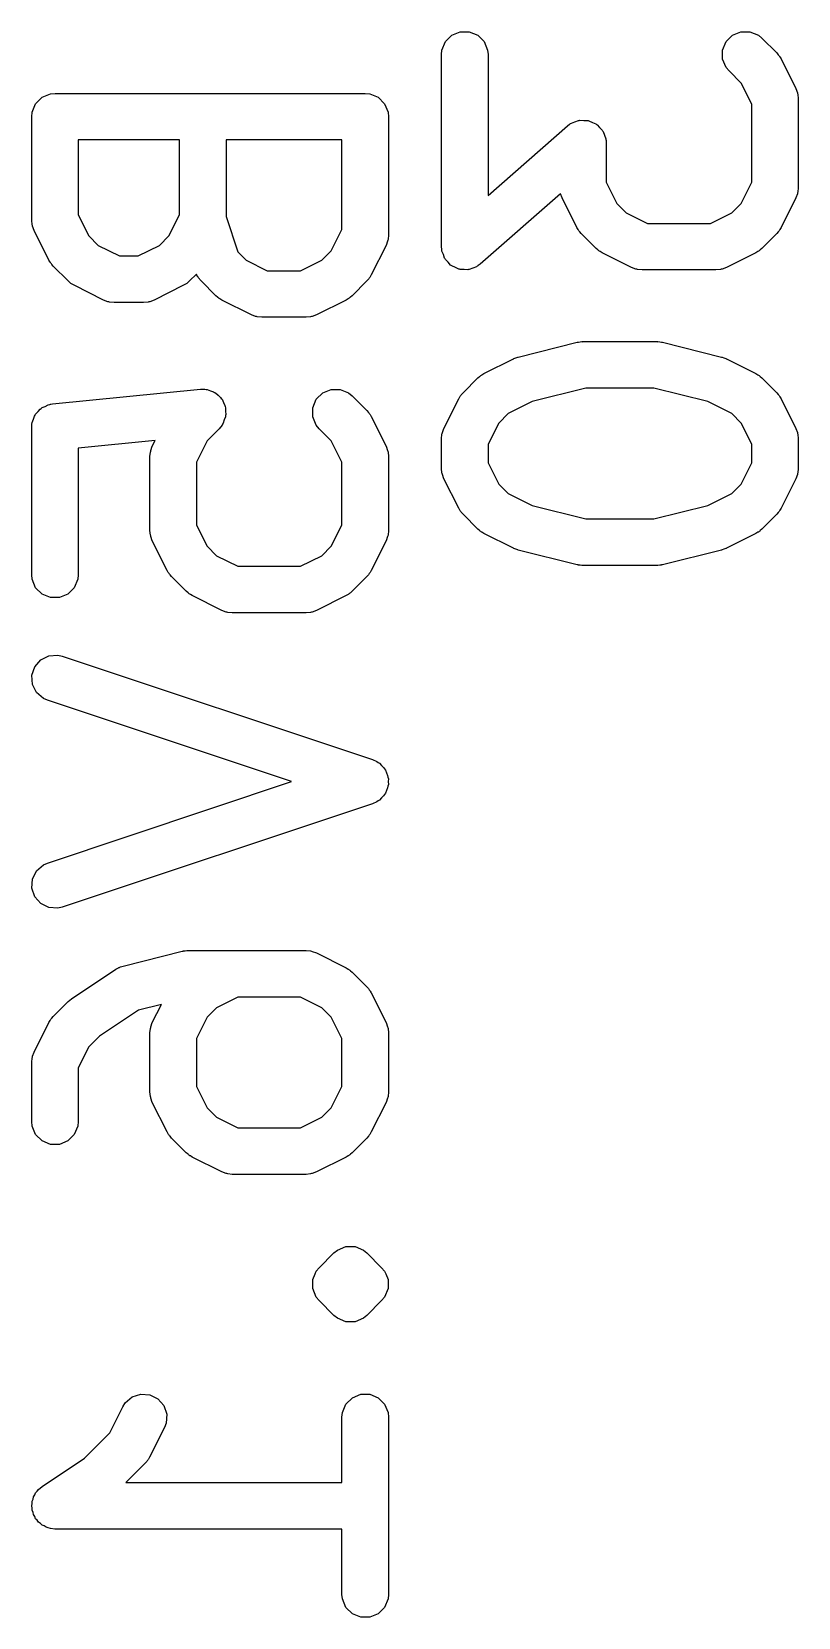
# Model space of a CAD drawing. Extents: x -0.05 to 2.94, y -0.16 to 2.16.
# Drawn here: x 1.9956 to 2.0929, y 0.0261 to 0.2273 of the extents above; entities that cross this region are included whole.
import ezdxf

# ---------------------------------------------------------------- set-up
doc = ezdxf.new("R2010")
doc.units = 0
doc.header["$MEASUREMENT"] = 0
doc.layers.add('BLACK', color=7, linetype='CONTINUOUS')

msp = doc.modelspace()

# ---------------------------------------------------------------- linework, layer by layer
at = {"layer": 'BLACK', "linetype": 'CONTINUOUS'}
for p, q in [((2.04764, 0.22496), (2.04808, 0.22603)), ((2.04808, 0.22603), (2.0489, 0.22684)), ((2.0489, 0.22684), (2.04996, 0.22728)), ((2.04996, 0.22728), (2.05111, 0.22728)), ((2.05111, 0.22728), (2.05218, 0.22684)), ((2.05218, 0.22684), (2.05299, 0.22603)), ((2.05299, 0.22603), (2.05343, 0.22496)), ((2.08326, 0.22496), (2.0837, 0.22603)), ((2.0837, 0.22603), (2.08452, 0.22684)), ((2.08452, 0.22684), (2.08558, 0.22728)), ((2.08558, 0.22728), (2.08673, 0.22728)), ((2.08673, 0.22728), (2.0878, 0.22684)), ((2.0878, 0.22684), (2.08824, 0.22647)), ((2.08824, 0.22647), (2.09012, 0.2246)), ((2.04758, 0.22439), (2.04764, 0.22496)), ((2.04758, 0.20001), (2.04758, 0.22439)), ((2.05343, 0.22496), (2.05349, 0.22439)), ((2.05349, 0.22439), (2.05349, 0.20652)), ((2.08326, 0.22381), (2.08326, 0.22496)), ((2.0837, 0.22275), (2.08326, 0.22381)), ((2.09012, 0.2246), (2.09031, 0.22437)), ((2.09031, 0.22437), (2.09036, 0.22432)), ((2.09036, 0.22432), (2.09042, 0.22423)), ((2.09042, 0.22423), (2.09049, 0.22415)), ((2.09049, 0.22415), (2.09052, 0.22408)), ((2.09052, 0.22408), (2.09067, 0.22383)), ((2.09067, 0.22383), (2.09255, 0.22008)), ((2.08407, 0.2223), (2.0837, 0.22275)), ((2.0856, 0.22076), (2.08407, 0.2223)), ((1.9969, 0.21896), (1.99796, 0.2194)), ((1.99796, 0.2194), (1.99854, 0.21945)), ((1.99854, 0.21945), (2.03791, 0.21945)), ((2.03791, 0.21945), (2.03848, 0.2194)), ((2.03848, 0.2194), (2.03955, 0.21896)), ((2.08695, 0.21807), (2.0856, 0.22076)), ((2.09255, 0.22008), (2.09275, 0.21954)), ((2.09275, 0.21954), (2.09276, 0.21944)), ((2.09276, 0.21944), (2.0928, 0.21934)), ((2.0928, 0.21934), (2.09286, 0.21876)), ((1.99564, 0.21708), (1.99608, 0.21814)), ((1.99608, 0.21814), (1.9969, 0.21896)), ((2.03955, 0.21896), (2.04036, 0.21814)), ((2.04036, 0.21814), (2.0408, 0.21708)), ((2.08695, 0.20821), (2.08695, 0.21807)), ((2.09286, 0.21876), (2.09286, 0.20751)), ((1.99558, 0.2165), (1.99564, 0.21708)), ((1.99558, 0.20338), (1.99558, 0.2165)), ((2.0408, 0.21708), (2.04086, 0.2165)), ((2.04086, 0.2165), (2.04086, 0.2015)), ((2.05349, 0.20652), (2.06359, 0.21536)), ((2.06359, 0.21536), (2.06384, 0.21554)), ((2.06384, 0.21554), (2.06389, 0.21559)), ((2.06389, 0.21559), (2.06395, 0.21562)), ((2.06395, 0.21562), (2.06406, 0.2157)), ((2.06406, 0.2157), (2.06452, 0.21585)), ((2.06452, 0.21585), (2.06496, 0.21603)), ((2.06496, 0.21603), (2.06506, 0.21603)), ((2.06506, 0.21603), (2.06515, 0.21607)), ((2.06515, 0.21607), (2.06563, 0.21603)), ((2.06563, 0.21603), (2.06611, 0.21603)), ((2.06611, 0.21603), (2.0662, 0.216)), ((2.0662, 0.216), (2.0663, 0.21599)), ((2.0663, 0.21599), (2.06673, 0.21578)), ((2.06673, 0.21578), (2.06717, 0.21559)), ((2.06717, 0.21559), (2.06725, 0.21552)), ((2.06725, 0.21552), (2.06733, 0.21548)), ((2.06733, 0.21548), (2.06765, 0.21512)), ((2.01433, 0.21355), (2.00149, 0.21355)), ((2.00149, 0.21355), (2.00149, 0.20407)), ((2.01433, 0.20407), (2.01433, 0.21355)), ((2.03495, 0.21355), (2.02024, 0.21355)), ((2.02024, 0.21355), (2.02024, 0.20386)), ((2.03495, 0.2022), (2.03495, 0.21355)), ((2.06765, 0.21512), (2.06799, 0.21478)), ((2.06799, 0.21478), (2.06803, 0.21469)), ((2.06803, 0.21469), (2.06809, 0.21461)), ((2.06809, 0.21461), (2.06825, 0.21416)), ((2.06825, 0.21416), (2.06843, 0.21371)), ((2.06843, 0.21371), (2.06844, 0.21357)), ((2.06844, 0.21357), (2.06846, 0.21352)), ((2.06846, 0.21352), (2.06846, 0.21344)), ((2.06846, 0.21344), (2.06849, 0.21314)), ((2.06849, 0.21314), (2.06849, 0.20821)), ((2.06849, 0.20821), (2.06984, 0.20551)), ((2.0856, 0.20551), (2.08695, 0.20821)), ((2.09286, 0.20751), (2.0928, 0.20694)), ((2.06269, 0.20673), (2.05248, 0.19779)), ((2.06289, 0.20619), (2.06269, 0.20673)), ((2.06477, 0.20244), (2.06289, 0.20619)), ((2.06984, 0.20551), (2.07103, 0.20432)), ((2.08441, 0.20432), (2.0856, 0.20551)), ((2.09255, 0.20619), (2.09067, 0.20244)), ((2.09275, 0.20673), (2.09255, 0.20619)), ((2.09276, 0.20684), (2.09275, 0.20673)), ((2.0928, 0.20694), (2.09276, 0.20684)), ((1.99564, 0.2028), (1.99558, 0.20338)), ((2.00149, 0.20407), (2.00284, 0.20138)), ((2.01298, 0.20138), (2.01433, 0.20407)), ((2.02024, 0.20386), (2.02174, 0.19935)), ((2.07103, 0.20432), (2.07373, 0.20297)), ((2.08171, 0.20297), (2.08441, 0.20432)), ((1.99568, 0.2027), (1.99564, 0.2028)), ((1.99569, 0.2026), (1.99568, 0.2027)), ((1.9959, 0.20206), (1.99569, 0.2026)), ((1.99777, 0.19831), (1.9959, 0.20206)), ((2.00284, 0.20138), (2.00403, 0.20018)), ((2.01179, 0.20018), (2.01298, 0.20138)), ((2.0336, 0.1995), (2.03495, 0.2022)), ((2.04086, 0.2015), (2.0408, 0.20093)), ((2.06492, 0.2022), (2.06477, 0.20244)), ((2.06495, 0.20212), (2.06492, 0.2022)), ((2.06502, 0.20204), (2.06495, 0.20212)), ((2.06508, 0.20195), (2.06502, 0.20204)), ((2.06514, 0.2019), (2.06508, 0.20195)), ((2.06532, 0.20168), (2.06514, 0.2019)), ((2.0672, 0.1998), (2.06532, 0.20168)), ((2.07373, 0.20297), (2.08171, 0.20297)), ((2.09012, 0.20168), (2.08824, 0.1998)), ((2.09031, 0.2019), (2.09012, 0.20168)), ((2.09036, 0.20195), (2.09031, 0.2019)), ((2.09042, 0.20204), (2.09036, 0.20195)), ((2.09049, 0.20212), (2.09042, 0.20204)), ((2.09052, 0.2022), (2.09049, 0.20212)), ((2.09067, 0.20244), (2.09052, 0.2022)), ((2.00403, 0.20018), (2.00673, 0.19883)), ((2.00909, 0.19883), (2.01179, 0.20018)), ((2.02174, 0.19935), (2.02278, 0.19831)), ((2.03241, 0.19831), (2.0336, 0.1995)), ((2.04055, 0.20018), (2.03867, 0.19643)), ((2.04075, 0.20072), (2.04055, 0.20018)), ((2.04076, 0.20083), (2.04075, 0.20072)), ((2.0408, 0.20093), (2.04076, 0.20083)), ((2.04761, 0.19971), (2.04758, 0.20001)), ((2.04761, 0.19963), (2.04761, 0.19971)), ((2.04763, 0.19958), (2.04761, 0.19963)), ((2.04764, 0.19944), (2.04763, 0.19958)), ((2.04782, 0.199), (2.04764, 0.19944)), ((2.06742, 0.19962), (2.0672, 0.1998)), ((2.06747, 0.19956), (2.06742, 0.19962)), ((2.06756, 0.1995), (2.06747, 0.19956)), ((2.06764, 0.19943), (2.06756, 0.1995)), ((2.06772, 0.1994), (2.06764, 0.19943)), ((2.06796, 0.19925), (2.06772, 0.1994)), ((2.07171, 0.19737), (2.06796, 0.19925)), ((2.08748, 0.19925), (2.08373, 0.19737)), ((2.08773, 0.1994), (2.08748, 0.19925)), ((2.0878, 0.19943), (2.08773, 0.1994)), ((2.08788, 0.1995), (2.0878, 0.19943)), ((2.08797, 0.19956), (2.08788, 0.1995)), ((2.08802, 0.19962), (2.08797, 0.19956)), ((2.08824, 0.1998), (2.08802, 0.19962)), ((1.99793, 0.19806), (1.99777, 0.19831)), ((1.99796, 0.19799), (1.99793, 0.19806)), ((1.99802, 0.19791), (1.99796, 0.19799)), ((1.99808, 0.19782), (1.99802, 0.19791)), ((1.99814, 0.19777), (1.99808, 0.19782)), ((1.99832, 0.19754), (1.99814, 0.19777)), ((2.0002, 0.19567), (1.99832, 0.19754)), ((2.00673, 0.19883), (2.00909, 0.19883)), ((2.02278, 0.19831), (2.02548, 0.19696)), ((2.02971, 0.19696), (2.03241, 0.19831)), ((2.04798, 0.19854), (2.04782, 0.199)), ((2.04804, 0.19847), (2.04798, 0.19854)), ((2.04808, 0.19837), (2.04804, 0.19847)), ((2.04842, 0.19804), (2.04808, 0.19837)), ((2.04874, 0.19767), (2.04842, 0.19804)), ((2.04883, 0.19763), (2.04874, 0.19767)), ((2.0489, 0.19756), (2.04883, 0.19763)), ((2.04934, 0.19738), (2.0489, 0.19756)), ((2.04977, 0.19716), (2.04934, 0.19738)), ((2.04987, 0.19716), (2.04977, 0.19716)), ((2.04996, 0.19712), (2.04987, 0.19716)), ((2.05156, 0.1973), (2.05111, 0.19712)), ((2.05201, 0.19746), (2.05156, 0.1973)), ((2.05212, 0.19754), (2.05201, 0.19746)), ((2.05218, 0.19756), (2.05212, 0.19754)), ((2.05223, 0.19761), (2.05218, 0.19756)), ((2.05248, 0.19779), (2.05223, 0.19761)), ((2.07225, 0.19717), (2.07171, 0.19737)), ((2.07236, 0.19716), (2.07225, 0.19717)), ((2.07246, 0.19712), (2.07236, 0.19716)), ((2.08308, 0.19716), (2.08298, 0.19712)), ((2.08319, 0.19717), (2.08308, 0.19716)), ((2.08373, 0.19737), (2.08319, 0.19717)), ((2.00042, 0.19548), (2.0002, 0.19567)), ((2.00048, 0.19542), (2.00042, 0.19548)), ((2.00056, 0.19536), (2.00048, 0.19542)), ((2.00065, 0.1953), (2.00056, 0.19536)), ((2.00072, 0.19527), (2.00065, 0.1953)), ((2.00097, 0.19511), (2.00072, 0.19527)), ((2.0151, 0.19527), (2.01485, 0.19511)), ((2.01517, 0.1953), (2.0151, 0.19527)), ((2.01526, 0.19536), (2.01517, 0.1953)), ((2.01534, 0.19542), (2.01526, 0.19536)), ((2.0154, 0.19548), (2.01534, 0.19542)), ((2.01562, 0.19567), (2.0154, 0.19548)), ((2.01649, 0.19653), (2.01562, 0.19567)), ((2.01659, 0.19629), (2.01649, 0.19653)), ((2.01666, 0.19621), (2.01659, 0.19629)), ((2.0167, 0.19611), (2.01666, 0.19621)), ((2.01707, 0.19567), (2.0167, 0.19611)), ((2.01895, 0.19379), (2.01707, 0.19567)), ((2.02548, 0.19696), (2.02971, 0.19696)), ((2.03812, 0.19567), (2.03624, 0.19379)), ((2.03831, 0.19589), (2.03812, 0.19567)), ((2.03836, 0.19594), (2.03831, 0.19589)), ((2.03842, 0.19603), (2.03836, 0.19594)), ((2.03849, 0.19611), (2.03842, 0.19603)), ((2.03852, 0.19618), (2.03849, 0.19611)), ((2.03867, 0.19643), (2.03852, 0.19618)), ((2.05044, 0.19712), (2.04996, 0.19712)), ((2.05092, 0.19709), (2.05044, 0.19712)), ((2.05101, 0.19712), (2.05092, 0.19709)), ((2.05111, 0.19712), (2.05101, 0.19712)), ((2.07303, 0.19706), (2.07246, 0.19712)), ((2.08241, 0.19706), (2.07303, 0.19706)), ((2.08298, 0.19712), (2.08241, 0.19706)), ((2.00471, 0.19324), (2.00097, 0.19511)), ((2.00526, 0.19303), (2.00471, 0.19324)), ((2.01111, 0.19324), (2.01056, 0.19303)), ((2.01485, 0.19511), (2.01111, 0.19324)), ((2.01917, 0.1936), (2.01895, 0.19379)), ((2.01922, 0.19355), (2.01917, 0.1936)), ((2.01931, 0.19349), (2.01922, 0.19355)), ((2.01939, 0.19342), (2.01931, 0.19349)), ((2.01946, 0.19339), (2.01939, 0.19342)), ((2.01971, 0.19324), (2.01946, 0.19339)), ((2.02346, 0.19136), (2.01971, 0.19324)), ((2.03548, 0.19324), (2.03173, 0.19136)), ((2.03573, 0.19339), (2.03548, 0.19324)), ((2.0358, 0.19342), (2.03573, 0.19339)), ((2.03588, 0.19349), (2.0358, 0.19342)), ((2.03597, 0.19355), (2.03588, 0.19349)), ((2.03602, 0.1936), (2.03597, 0.19355)), ((2.03624, 0.19379), (2.03602, 0.1936)), ((2.00536, 0.19302), (2.00526, 0.19303)), ((2.00546, 0.19298), (2.00536, 0.19302)), ((2.00604, 0.19293), (2.00546, 0.19298)), ((2.00978, 0.19293), (2.00604, 0.19293)), ((2.01036, 0.19298), (2.00978, 0.19293)), ((2.01046, 0.19302), (2.01036, 0.19298)), ((2.01056, 0.19303), (2.01046, 0.19302)), ((2.024, 0.19116), (2.02346, 0.19136)), ((2.02411, 0.19115), (2.024, 0.19116)), ((2.02421, 0.19111), (2.02411, 0.19115)), ((2.02478, 0.19105), (2.02421, 0.19111)), ((2.03098, 0.19111), (2.03041, 0.19105)), ((2.03108, 0.19115), (2.03098, 0.19111)), ((2.03119, 0.19116), (2.03108, 0.19115)), ((2.03173, 0.19136), (2.03119, 0.19116)), ((2.03041, 0.19105), (2.02478, 0.19105)), ((2.05732, 0.18601), (2.06482, 0.18788)), ((2.06482, 0.18788), (2.06492, 0.1879)), ((2.06492, 0.1879), (2.06496, 0.18791)), ((2.06496, 0.18791), (2.06518, 0.18793)), ((2.06518, 0.18793), (2.06539, 0.18797)), ((2.06539, 0.18797), (2.06543, 0.18796)), ((2.06543, 0.18796), (2.06553, 0.18797)), ((2.06553, 0.18797), (2.07491, 0.18797)), ((2.07491, 0.18797), (2.07501, 0.18796)), ((2.07501, 0.18796), (2.07505, 0.18797)), ((2.07505, 0.18797), (2.07527, 0.18793)), ((2.07527, 0.18793), (2.07548, 0.18791)), ((2.07548, 0.18791), (2.07552, 0.1879)), ((2.07552, 0.1879), (2.07562, 0.18788)), ((2.07562, 0.18788), (2.08312, 0.18601)), ((2.05297, 0.18391), (2.05671, 0.18578)), ((2.05671, 0.18578), (2.05676, 0.1858)), ((2.05676, 0.1858), (2.05677, 0.18581)), ((2.05677, 0.18581), (2.05702, 0.1859)), ((2.05702, 0.1859), (2.05726, 0.18599)), ((2.05726, 0.18599), (2.05728, 0.18599)), ((2.05728, 0.18599), (2.05732, 0.18601)), ((2.08312, 0.18601), (2.08317, 0.18599)), ((2.08317, 0.18599), (2.08319, 0.18599)), ((2.08319, 0.18599), (2.08343, 0.1859)), ((2.08343, 0.1859), (2.08367, 0.18581)), ((2.08367, 0.18581), (2.08369, 0.1858)), ((2.08369, 0.1858), (2.08373, 0.18578)), ((2.08373, 0.18578), (2.08748, 0.18391)), ((2.05032, 0.18148), (2.0522, 0.18336)), ((2.0522, 0.18336), (2.05242, 0.18354)), ((2.05242, 0.18354), (2.05248, 0.1836)), ((2.05248, 0.1836), (2.05256, 0.18366)), ((2.05256, 0.18366), (2.05265, 0.18372)), ((2.05265, 0.18372), (2.05272, 0.18375)), ((2.05272, 0.18375), (2.05297, 0.18391)), ((2.08748, 0.18391), (2.08773, 0.18375)), ((2.08773, 0.18375), (2.0878, 0.18372)), ((2.0878, 0.18372), (2.08788, 0.18366)), ((2.08788, 0.18366), (2.08797, 0.1836)), ((2.08797, 0.1836), (2.08802, 0.18354)), ((2.08802, 0.18354), (2.08824, 0.18336)), ((2.08824, 0.18336), (2.09012, 0.18148)), ((1.99824, 0.18007), (2.01699, 0.18194)), ((2.01699, 0.18194), (2.01757, 0.18194)), ((2.01757, 0.18194), (2.01771, 0.1819)), ((2.01771, 0.1819), (2.01786, 0.1819)), ((2.01786, 0.1819), (2.01826, 0.18174)), ((2.01826, 0.18174), (2.01867, 0.18161)), ((2.01867, 0.18161), (2.01879, 0.18152)), ((2.01879, 0.18152), (2.01892, 0.18146)), ((2.01892, 0.18146), (2.01923, 0.18116)), ((2.01923, 0.18116), (2.01956, 0.18088)), ((2.0317, 0.18065), (2.03252, 0.18146)), ((2.03252, 0.18146), (2.03358, 0.1819)), ((2.03358, 0.1819), (2.03473, 0.1819)), ((2.03473, 0.1819), (2.0358, 0.18146)), ((2.0358, 0.18146), (2.03624, 0.18109)), ((2.03624, 0.18109), (2.03812, 0.17922)), ((2.04996, 0.18103), (2.05002, 0.18111)), ((2.05002, 0.18111), (2.05008, 0.1812)), ((2.05008, 0.1812), (2.05014, 0.18125)), ((2.05014, 0.18125), (2.05032, 0.18148)), ((2.0659, 0.18206), (2.05907, 0.18036)), ((2.07454, 0.18206), (2.0659, 0.18206)), ((2.08138, 0.18036), (2.07454, 0.18206)), ((2.09012, 0.18148), (2.09031, 0.18125)), ((2.09031, 0.18125), (2.09036, 0.1812)), ((2.09036, 0.1812), (2.09042, 0.18111)), ((2.09042, 0.18111), (2.09049, 0.18103)), ((1.99608, 0.17877), (1.99639, 0.17908)), ((1.99639, 0.17908), (1.99666, 0.17941)), ((1.99666, 0.17941), (1.99679, 0.17948)), ((1.99679, 0.17948), (1.9969, 0.17959)), ((1.9969, 0.17959), (1.99729, 0.17975)), ((1.99729, 0.17975), (1.99767, 0.17996)), ((1.99767, 0.17996), (1.99789, 0.18)), ((1.99789, 0.18), (1.99796, 0.18003)), ((1.99796, 0.18003), (1.99803, 0.18003)), ((1.99803, 0.18003), (1.99824, 0.18007)), ((2.01956, 0.18088), (2.01963, 0.18075)), ((2.01963, 0.18075), (2.01974, 0.18065)), ((2.01974, 0.18065), (2.0199, 0.18025)), ((2.0199, 0.18025), (2.02011, 0.17987)), ((2.02011, 0.17987), (2.02012, 0.17972)), ((2.02012, 0.17972), (2.02018, 0.17958)), ((2.02018, 0.17958), (2.02018, 0.17915)), ((2.02018, 0.17915), (2.02022, 0.17872)), ((2.03126, 0.17958), (2.0317, 0.18065)), ((2.03126, 0.17843), (2.03126, 0.17958)), ((2.03812, 0.17922), (2.03831, 0.17899)), ((2.0479, 0.17696), (2.04977, 0.18071)), ((2.04977, 0.18071), (2.04993, 0.18096)), ((2.04993, 0.18096), (2.04996, 0.18103)), ((2.05907, 0.18036), (2.05603, 0.17884)), ((2.08441, 0.17884), (2.08138, 0.18036)), ((2.09049, 0.18103), (2.09052, 0.18096)), ((2.09052, 0.18096), (2.09067, 0.18071)), ((2.09067, 0.18071), (2.09255, 0.17696)), ((1.99558, 0.17713), (1.9956, 0.17734)), ((1.99558, 0.15838), (1.99558, 0.17713)), ((1.9956, 0.17742), (1.99562, 0.17749)), ((1.9956, 0.17734), (1.9956, 0.17742)), ((1.99562, 0.17749), (1.99564, 0.17771)), ((1.99564, 0.17771), (1.99581, 0.17811)), ((1.99581, 0.17811), (1.99593, 0.17852)), ((1.99593, 0.17852), (1.99602, 0.17863)), ((1.99602, 0.17863), (1.99608, 0.17877)), ((2.01974, 0.17737), (2.01937, 0.17692)), ((2.0198, 0.1775), (2.01974, 0.17737)), ((2.01989, 0.17762), (2.0198, 0.1775)), ((2.02001, 0.17803), (2.01989, 0.17762)), ((2.02018, 0.17843), (2.02001, 0.17803)), ((2.02022, 0.17872), (2.02018, 0.17858)), ((2.02018, 0.17858), (2.02018, 0.17843)), ((2.0317, 0.17737), (2.03126, 0.17843)), ((2.03207, 0.17692), (2.0317, 0.17737)), ((2.03831, 0.17899), (2.03836, 0.17894)), ((2.03836, 0.17894), (2.03842, 0.17885)), ((2.03842, 0.17885), (2.03849, 0.17877)), ((2.03849, 0.17877), (2.03852, 0.1787)), ((2.03852, 0.1787), (2.03867, 0.17845)), ((2.03867, 0.17845), (2.04055, 0.1747)), ((2.05484, 0.17764), (2.05349, 0.17495)), ((2.05603, 0.17884), (2.05484, 0.17764)), ((2.0856, 0.17764), (2.08441, 0.17884)), ((2.08695, 0.17495), (2.0856, 0.17764)), ((2.01126, 0.17544), (2.00149, 0.17446)), ((2.01089, 0.1747), (2.01126, 0.17544)), ((2.01784, 0.17538), (2.01649, 0.17268)), ((2.01937, 0.17692), (2.01784, 0.17538)), ((2.0336, 0.17538), (2.03207, 0.17692)), ((2.03495, 0.17268), (2.0336, 0.17538)), ((2.04758, 0.17564), (2.04764, 0.17622)), ((2.04758, 0.17189), (2.04758, 0.17564)), ((2.04764, 0.17622), (2.04768, 0.17632)), ((2.04768, 0.17632), (2.04769, 0.17642)), ((2.04769, 0.17642), (2.0479, 0.17696)), ((2.09255, 0.17696), (2.09275, 0.17642)), ((2.09275, 0.17642), (2.09276, 0.17632)), ((2.09276, 0.17632), (2.0928, 0.17622)), ((2.0928, 0.17622), (2.09286, 0.17564)), ((2.09286, 0.17564), (2.09286, 0.17189)), ((2.00149, 0.17446), (2.00149, 0.15838)), ((2.01058, 0.17338), (2.01064, 0.17396)), ((2.01058, 0.16401), (2.01058, 0.17338)), ((2.01064, 0.17396), (2.01068, 0.17406)), ((2.01068, 0.17406), (2.01069, 0.17416)), ((2.01069, 0.17416), (2.01089, 0.1747)), ((2.04055, 0.1747), (2.04075, 0.17416)), ((2.04075, 0.17416), (2.04076, 0.17406)), ((2.04076, 0.17406), (2.0408, 0.17396)), ((2.0408, 0.17396), (2.04086, 0.17338)), ((2.04086, 0.17338), (2.04086, 0.16401)), ((2.05349, 0.17495), (2.05349, 0.17259)), ((2.08695, 0.17259), (2.08695, 0.17495)), ((2.01649, 0.17268), (2.01649, 0.1647)), ((2.03495, 0.1647), (2.03495, 0.17268)), ((2.04764, 0.17132), (2.04758, 0.17189)), ((2.04768, 0.17122), (2.04764, 0.17132)), ((2.04769, 0.17111), (2.04768, 0.17122)), ((2.0479, 0.17057), (2.04769, 0.17111)), ((2.05349, 0.17259), (2.05484, 0.16989)), ((2.0856, 0.16989), (2.08695, 0.17259)), ((2.09275, 0.17111), (2.09255, 0.17057)), ((2.09276, 0.17122), (2.09275, 0.17111)), ((2.0928, 0.17132), (2.09276, 0.17122)), ((2.09286, 0.17189), (2.0928, 0.17132)), ((2.04977, 0.16682), (2.0479, 0.17057)), ((2.05484, 0.16989), (2.05603, 0.1687)), ((2.08441, 0.1687), (2.0856, 0.16989)), ((2.09255, 0.17057), (2.09067, 0.16682)), ((2.05603, 0.1687), (2.05907, 0.16718)), ((2.05907, 0.16718), (2.0659, 0.16547)), ((2.07454, 0.16547), (2.08138, 0.16718)), ((2.08138, 0.16718), (2.08441, 0.1687)), ((2.04993, 0.16658), (2.04977, 0.16682)), ((2.04996, 0.1665), (2.04993, 0.16658)), ((2.05002, 0.16642), (2.04996, 0.1665)), ((2.05008, 0.16633), (2.05002, 0.16642)), ((2.05014, 0.16628), (2.05008, 0.16633)), ((2.05032, 0.16606), (2.05014, 0.16628)), ((2.0522, 0.16418), (2.05032, 0.16606)), ((2.0659, 0.16547), (2.07454, 0.16547)), ((2.09012, 0.16606), (2.08824, 0.16418)), ((2.09031, 0.16628), (2.09012, 0.16606)), ((2.09036, 0.16633), (2.09031, 0.16628)), ((2.09042, 0.16642), (2.09036, 0.16633)), ((2.09049, 0.1665), (2.09042, 0.16642)), ((2.09052, 0.16658), (2.09049, 0.1665)), ((2.09067, 0.16682), (2.09052, 0.16658)), ((2.01064, 0.16343), (2.01058, 0.16401)), ((2.01068, 0.16333), (2.01064, 0.16343)), ((2.01069, 0.16323), (2.01068, 0.16333)), ((2.01089, 0.16269), (2.01069, 0.16323)), ((2.01649, 0.1647), (2.01784, 0.16201)), ((2.0336, 0.16201), (2.03495, 0.1647)), ((2.04075, 0.16323), (2.04055, 0.16269)), ((2.04076, 0.16333), (2.04075, 0.16323)), ((2.0408, 0.16343), (2.04076, 0.16333)), ((2.04086, 0.16401), (2.0408, 0.16343)), ((2.05242, 0.164), (2.0522, 0.16418)), ((2.05248, 0.16394), (2.05242, 0.164)), ((2.05256, 0.16388), (2.05248, 0.16394)), ((2.05265, 0.16381), (2.05256, 0.16388)), ((2.05272, 0.16378), (2.05265, 0.16381)), ((2.05297, 0.16363), (2.05272, 0.16378)), ((2.05671, 0.16175), (2.05297, 0.16363)), ((2.08748, 0.16363), (2.08373, 0.16175)), ((2.08773, 0.16378), (2.08748, 0.16363)), ((2.0878, 0.16381), (2.08773, 0.16378)), ((2.08788, 0.16388), (2.0878, 0.16381)), ((2.08797, 0.16394), (2.08788, 0.16388)), ((2.08802, 0.164), (2.08797, 0.16394)), ((2.08824, 0.16418), (2.08802, 0.164)), ((2.01277, 0.15894), (2.01089, 0.16269)), ((2.01784, 0.16201), (2.01903, 0.16081)), ((2.03241, 0.16081), (2.0336, 0.16201)), ((2.04055, 0.16269), (2.03867, 0.15894)), ((2.05676, 0.16174), (2.05671, 0.16175)), ((2.05677, 0.16172), (2.05676, 0.16174)), ((2.05702, 0.16164), (2.05677, 0.16172)), ((2.05726, 0.16155), (2.05702, 0.16164)), ((2.05728, 0.16155), (2.05726, 0.16155)), ((2.05732, 0.16153), (2.05728, 0.16155)), ((2.06482, 0.15966), (2.05732, 0.16153)), ((2.08312, 0.16153), (2.07562, 0.15966)), ((2.08317, 0.16155), (2.08312, 0.16153)), ((2.08319, 0.16155), (2.08317, 0.16155)), ((2.08343, 0.16164), (2.08319, 0.16155)), ((2.08367, 0.16172), (2.08343, 0.16164)), ((2.08369, 0.16174), (2.08367, 0.16172)), ((2.08373, 0.16175), (2.08369, 0.16174)), ((2.01292, 0.15869), (2.01277, 0.15894)), ((2.01903, 0.16081), (2.02173, 0.15946)), ((2.02173, 0.15946), (2.02971, 0.15946)), ((2.02971, 0.15946), (2.03241, 0.16081)), ((2.03867, 0.15894), (2.03852, 0.15869)), ((2.06492, 0.15964), (2.06482, 0.15966)), ((2.06496, 0.15962), (2.06492, 0.15964)), ((2.06518, 0.1596), (2.06496, 0.15962)), ((2.06539, 0.15957), (2.06518, 0.1596)), ((2.06543, 0.15958), (2.06539, 0.15957)), ((2.06553, 0.15957), (2.06543, 0.15958)), ((2.07491, 0.15957), (2.06553, 0.15957)), ((2.07501, 0.15958), (2.07491, 0.15957)), ((2.07505, 0.15957), (2.07501, 0.15958)), ((2.07527, 0.1596), (2.07505, 0.15957)), ((2.07548, 0.15962), (2.07527, 0.1596)), ((2.07552, 0.15964), (2.07548, 0.15962)), ((2.07562, 0.15966), (2.07552, 0.15964)), ((1.99564, 0.15781), (1.99558, 0.15838)), ((1.99608, 0.15674), (1.99564, 0.15781)), ((2.00143, 0.15781), (2.00099, 0.15674)), ((2.00149, 0.15838), (2.00143, 0.15781)), ((2.01295, 0.15862), (2.01292, 0.15869)), ((2.01302, 0.15854), (2.01295, 0.15862)), ((2.01308, 0.15845), (2.01302, 0.15854)), ((2.01314, 0.1584), (2.01308, 0.15845)), ((2.01332, 0.15817), (2.01314, 0.1584)), ((2.0152, 0.1563), (2.01332, 0.15817)), ((2.03812, 0.15817), (2.03624, 0.1563)), ((2.03831, 0.1584), (2.03812, 0.15817)), ((2.03836, 0.15845), (2.03831, 0.1584)), ((2.03842, 0.15854), (2.03836, 0.15845)), ((2.03849, 0.15862), (2.03842, 0.15854)), ((2.03852, 0.15869), (2.03849, 0.15862)), ((1.9969, 0.15593), (1.99608, 0.15674)), ((1.99796, 0.15549), (1.9969, 0.15593)), ((1.99911, 0.15549), (1.99796, 0.15549)), ((2.00018, 0.15593), (1.99911, 0.15549)), ((2.00099, 0.15674), (2.00018, 0.15593)), ((2.01542, 0.15611), (2.0152, 0.1563)), ((2.01547, 0.15605), (2.01542, 0.15611)), ((2.01556, 0.15599), (2.01547, 0.15605)), ((2.01564, 0.15593), (2.01556, 0.15599)), ((2.01572, 0.1559), (2.01564, 0.15593)), ((2.01596, 0.15574), (2.01572, 0.1559)), ((2.01971, 0.15387), (2.01596, 0.15574)), ((2.03548, 0.15574), (2.03173, 0.15387)), ((2.03573, 0.1559), (2.03548, 0.15574)), ((2.0358, 0.15593), (2.03573, 0.1559)), ((2.03588, 0.15599), (2.0358, 0.15593)), ((2.03597, 0.15605), (2.03588, 0.15599)), ((2.03602, 0.15611), (2.03597, 0.15605)), ((2.03624, 0.1563), (2.03602, 0.15611)), ((2.02025, 0.15366), (2.01971, 0.15387)), ((2.02036, 0.15365), (2.02025, 0.15366)), ((2.02046, 0.15361), (2.02036, 0.15365)), ((2.02103, 0.15356), (2.02046, 0.15361)), ((2.03041, 0.15356), (2.02103, 0.15356)), ((2.03098, 0.15361), (2.03041, 0.15356)), ((2.03108, 0.15365), (2.03098, 0.15361)), ((2.03119, 0.15366), (2.03108, 0.15365)), ((2.03173, 0.15387), (2.03119, 0.15366)), ((1.99597, 0.14672), (1.99673, 0.14759)), ((1.99673, 0.14759), (1.99776, 0.14811)), ((1.99776, 0.14811), (1.99891, 0.14819)), ((1.99891, 0.14819), (1.99947, 0.14806)), ((1.99947, 0.14806), (2.03884, 0.13494)), ((1.99561, 0.14563), (1.99597, 0.14672)), ((1.99569, 0.14448), (1.99561, 0.14563)), ((1.9962, 0.14345), (1.99569, 0.14448)), ((1.99707, 0.14269), (1.9962, 0.14345)), ((1.9976, 0.14246), (1.99707, 0.14269)), ((2.02857, 0.13214), (1.9976, 0.14246)), ((2.03884, 0.13494), (2.03937, 0.1347)), ((2.03937, 0.1347), (2.03953, 0.13456)), ((2.03953, 0.13456), (2.03972, 0.13447)), ((2.03972, 0.13447), (2.03996, 0.13419)), ((2.03996, 0.13419), (2.04024, 0.13395)), ((2.04024, 0.13395), (2.04033, 0.13376)), ((2.04033, 0.13376), (2.04047, 0.1336)), ((2.04047, 0.1336), (2.04059, 0.13325)), ((2.04059, 0.13325), (2.04075, 0.13292)), ((2.04075, 0.13292), (2.04077, 0.13271)), ((1.9976, 0.12181), (2.02857, 0.13214)), ((2.04059, 0.13103), (2.04047, 0.13067)), ((2.04075, 0.13136), (2.04059, 0.13103)), ((2.04077, 0.13157), (2.04075, 0.13136)), ((2.04077, 0.13271), (2.04084, 0.13251)), ((2.04084, 0.13177), (2.04077, 0.13157)), ((2.04084, 0.13251), (2.04081, 0.13214)), ((2.04081, 0.13214), (2.04084, 0.13177)), ((2.03884, 0.12934), (1.99947, 0.11621)), ((2.03937, 0.12957), (2.03884, 0.12934)), ((2.03953, 0.12971), (2.03937, 0.12957)), ((2.03972, 0.1298), (2.03953, 0.12971)), ((2.03996, 0.13008), (2.03972, 0.1298)), ((2.04024, 0.13033), (2.03996, 0.13008)), ((2.04033, 0.13051), (2.04024, 0.13033)), ((2.04047, 0.13067), (2.04033, 0.13051)), ((1.99569, 0.11979), (1.9962, 0.12082)), ((1.9962, 0.12082), (1.99707, 0.12158)), ((1.99707, 0.12158), (1.9976, 0.12181)), ((1.99561, 0.11864), (1.99569, 0.11979)), ((1.99597, 0.11755), (1.99561, 0.11864)), ((1.99673, 0.11668), (1.99597, 0.11755)), ((1.99776, 0.11617), (1.99673, 0.11668)), ((1.99891, 0.11608), (1.99776, 0.11617)), ((1.99947, 0.11621), (1.99891, 0.11608)), ((2.01469, 0.11063), (2.01479, 0.11064)), ((2.01479, 0.11064), (2.01483, 0.11066)), ((2.01483, 0.11066), (2.01505, 0.11068)), ((2.01505, 0.11068), (2.01527, 0.11071)), ((2.01527, 0.11071), (2.01531, 0.11071)), ((2.01531, 0.11071), (2.01541, 0.11072)), ((2.01541, 0.11072), (2.03041, 0.11072)), ((2.03041, 0.11072), (2.03098, 0.11066)), ((2.03098, 0.11066), (2.03108, 0.11062)), ((2.00678, 0.10862), (2.00685, 0.10863)), ((2.00685, 0.10863), (2.00719, 0.10875)), ((2.00719, 0.10875), (2.01469, 0.11063)), ((2.03108, 0.11062), (2.03119, 0.11061)), ((2.03119, 0.11061), (2.03173, 0.11041)), ((2.03173, 0.11041), (2.03548, 0.10853)), ((2.00065, 0.1046), (2.00627, 0.10835)), ((2.00627, 0.10835), (2.00659, 0.10852)), ((2.00659, 0.10852), (2.00665, 0.10856)), ((2.00665, 0.10856), (2.00672, 0.10858)), ((2.00672, 0.10858), (2.00678, 0.10862)), ((2.03548, 0.10853), (2.03573, 0.10837)), ((2.03573, 0.10837), (2.0358, 0.10834)), ((2.0358, 0.10834), (2.03588, 0.10828)), ((2.03588, 0.10828), (2.03597, 0.10822)), ((2.03597, 0.10822), (2.03602, 0.10816)), ((2.03602, 0.10816), (2.03624, 0.10798)), ((2.03624, 0.10798), (2.03812, 0.1061)), ((2.02173, 0.10481), (2.01903, 0.10346)), ((2.02971, 0.10481), (2.02173, 0.10481)), ((2.03241, 0.10346), (2.02971, 0.10481)), ((2.03812, 0.1061), (2.03831, 0.10588)), ((2.03831, 0.10588), (2.03836, 0.10583)), ((2.03836, 0.10583), (2.03842, 0.10574)), ((2.03842, 0.10574), (2.03849, 0.10566)), ((2.03849, 0.10566), (2.03852, 0.10558)), ((2.03852, 0.10558), (2.03867, 0.10534)), ((2.03867, 0.10534), (2.04055, 0.10159)), ((1.99832, 0.10235), (2.0002, 0.10423)), ((2.0002, 0.10423), (2.00043, 0.10442)), ((2.0002, 0.10423), (2.0002, 0.10423)), ((2.0002, 0.10423), (2.0002, 0.10423)), ((2.00043, 0.10442), (2.00065, 0.1046)), ((2.00065, 0.1046), (2.00065, 0.1046)), ((2.00065, 0.1046), (2.00065, 0.1046)), ((2.00912, 0.10315), (2.00417, 0.09985)), ((2.01204, 0.10388), (2.00912, 0.10315)), ((2.01089, 0.10159), (2.01204, 0.10388)), ((2.01903, 0.10346), (2.01784, 0.10227)), ((2.0336, 0.10227), (2.03241, 0.10346)), ((1.9959, 0.09784), (1.99777, 0.10159)), ((1.99777, 0.10159), (1.99793, 0.10183)), ((1.99793, 0.10183), (1.99796, 0.10191)), ((1.99796, 0.10191), (1.99802, 0.10199)), ((1.99802, 0.10199), (1.99808, 0.10208)), ((1.99808, 0.10208), (1.99814, 0.10213)), ((1.99814, 0.10213), (1.99832, 0.10235)), ((2.01058, 0.10027), (2.01064, 0.10084)), ((2.01064, 0.10084), (2.01068, 0.10094)), ((2.01068, 0.10094), (2.01069, 0.10105)), ((2.01069, 0.10105), (2.01089, 0.10159)), ((2.01784, 0.10227), (2.01649, 0.09957)), ((2.03495, 0.09957), (2.0336, 0.10227)), ((2.04055, 0.10159), (2.04075, 0.10105)), ((2.04075, 0.10105), (2.04076, 0.10094)), ((2.04076, 0.10094), (2.0408, 0.10084)), ((2.0408, 0.10084), (2.04086, 0.10027)), ((2.00417, 0.09985), (2.00284, 0.09852)), ((2.01058, 0.09277), (2.01058, 0.10027)), ((2.01649, 0.09957), (2.01649, 0.09346)), ((2.03495, 0.09346), (2.03495, 0.09957)), ((2.04086, 0.10027), (2.04086, 0.09277)), ((1.99558, 0.09652), (1.99564, 0.09709)), ((1.99564, 0.09709), (1.99568, 0.09719)), ((1.99568, 0.09719), (1.99569, 0.0973)), ((1.99569, 0.0973), (1.9959, 0.09784)), ((2.00284, 0.09852), (2.00149, 0.09582)), ((1.99558, 0.08902), (1.99558, 0.09652)), ((2.00149, 0.09582), (2.00149, 0.08902)), ((2.01064, 0.09219), (2.01058, 0.09277)), ((2.01649, 0.09346), (2.01784, 0.09077)), ((2.0336, 0.09077), (2.03495, 0.09346)), ((2.04086, 0.09277), (2.0408, 0.09219)), ((2.01068, 0.09209), (2.01064, 0.09219)), ((2.01069, 0.09199), (2.01068, 0.09209)), ((2.01089, 0.09145), (2.01069, 0.09199)), ((2.01277, 0.0877), (2.01089, 0.09145)), ((2.01784, 0.09077), (2.01903, 0.08957)), ((2.03241, 0.08957), (2.0336, 0.09077)), ((2.04055, 0.09145), (2.03867, 0.0877)), ((2.04075, 0.09199), (2.04055, 0.09145)), ((2.04076, 0.09209), (2.04075, 0.09199)), ((2.0408, 0.09219), (2.04076, 0.09209)), ((1.99564, 0.08844), (1.99558, 0.08902)), ((2.00149, 0.08902), (2.00143, 0.08844)), ((2.01903, 0.08957), (2.02173, 0.08822)), ((2.02971, 0.08822), (2.03241, 0.08957)), ((1.99608, 0.08738), (1.99564, 0.08844)), ((1.9969, 0.08656), (1.99608, 0.08738)), ((1.99796, 0.08612), (1.9969, 0.08656)), ((2.00018, 0.08656), (1.99911, 0.08612)), ((2.00099, 0.08738), (2.00018, 0.08656)), ((2.00143, 0.08844), (2.00099, 0.08738)), ((2.01292, 0.08745), (2.01277, 0.0877)), ((2.01295, 0.08738), (2.01292, 0.08745)), ((2.01302, 0.0873), (2.01295, 0.08738)), ((2.01308, 0.08721), (2.01302, 0.0873)), ((2.01314, 0.08716), (2.01308, 0.08721)), ((2.01332, 0.08693), (2.01314, 0.08716)), ((2.0152, 0.08505), (2.01332, 0.08693)), ((2.02173, 0.08822), (2.02971, 0.08822)), ((2.03812, 0.08693), (2.03624, 0.08505)), ((2.03831, 0.08716), (2.03812, 0.08693)), ((2.03836, 0.08721), (2.03831, 0.08716)), ((2.03842, 0.0873), (2.03836, 0.08721)), ((2.03849, 0.08738), (2.03842, 0.0873)), ((2.03852, 0.08745), (2.03849, 0.08738)), ((2.03867, 0.0877), (2.03852, 0.08745)), ((1.99911, 0.08612), (1.99796, 0.08612)), ((2.01542, 0.08487), (2.0152, 0.08505)), ((2.01547, 0.08481), (2.01542, 0.08487)), ((2.01556, 0.08475), (2.01547, 0.08481)), ((2.01564, 0.08469), (2.01556, 0.08475)), ((2.01572, 0.08466), (2.01564, 0.08469)), ((2.01596, 0.0845), (2.01572, 0.08466)), ((2.01971, 0.08263), (2.01596, 0.0845)), ((2.03548, 0.0845), (2.03173, 0.08263)), ((2.03573, 0.08466), (2.03548, 0.0845)), ((2.0358, 0.08469), (2.03573, 0.08466)), ((2.03588, 0.08475), (2.0358, 0.08469)), ((2.03597, 0.08481), (2.03588, 0.08475)), ((2.03602, 0.08487), (2.03597, 0.08481)), ((2.03624, 0.08505), (2.03602, 0.08487)), ((2.02025, 0.08242), (2.01971, 0.08263)), ((2.03173, 0.08263), (2.03119, 0.08242)), ((2.02036, 0.08241), (2.02025, 0.08242)), ((2.02046, 0.08237), (2.02036, 0.08241)), ((2.02103, 0.08231), (2.02046, 0.08237)), ((2.03041, 0.08231), (2.02103, 0.08231)), ((2.03098, 0.08237), (2.03041, 0.08231)), ((2.03108, 0.08241), (2.03098, 0.08237)), ((2.03119, 0.08242), (2.03108, 0.08241)), ((2.03394, 0.07236), (2.03439, 0.07272)), ((2.03439, 0.07272), (2.03546, 0.07317)), ((2.03546, 0.07317), (2.03661, 0.07317)), ((2.03661, 0.07317), (2.03767, 0.07272)), ((2.03767, 0.07272), (2.03767, 0.07272)), ((2.03767, 0.07272), (2.03812, 0.07236)), ((2.0317, 0.07003), (2.03207, 0.07048)), ((2.03207, 0.07048), (2.03394, 0.07236)), ((2.03812, 0.07236), (2.03999, 0.07048)), ((2.03999, 0.07048), (2.04036, 0.07003)), ((2.03126, 0.06897), (2.03156, 0.06969)), ((2.03126, 0.06782), (2.03126, 0.06897)), ((2.03156, 0.06969), (2.0317, 0.07003)), ((2.0317, 0.07003), (2.0317, 0.07003)), ((2.04036, 0.07003), (2.0405, 0.06969)), ((2.0405, 0.06969), (2.0408, 0.06897)), ((2.0408, 0.06897), (2.0408, 0.06782)), ((2.0317, 0.06675), (2.03126, 0.06782)), ((2.03207, 0.06631), (2.0317, 0.06675)), ((2.0317, 0.06675), (2.0317, 0.06675)), ((2.04036, 0.06675), (2.03999, 0.06631)), ((2.0408, 0.06782), (2.04036, 0.06675)), ((2.03394, 0.06443), (2.03207, 0.06631)), ((2.03439, 0.06406), (2.03394, 0.06443)), ((2.03812, 0.06443), (2.03767, 0.06406)), ((2.03999, 0.06631), (2.03812, 0.06443)), ((2.03546, 0.06362), (2.03439, 0.06406)), ((2.03661, 0.06362), (2.03546, 0.06362)), ((2.03767, 0.06406), (2.03661, 0.06362)), ((2.03661, 0.06362), (2.03661, 0.06362)), ((2.00832, 0.05409), (2.00942, 0.05445)), ((2.00942, 0.05445), (2.01056, 0.05437)), ((2.01056, 0.05437), (2.0116, 0.05385)), ((2.03627, 0.05398), (2.03733, 0.05442)), ((2.03733, 0.05442), (2.03848, 0.05442)), ((2.03848, 0.05442), (2.03955, 0.05398)), ((2.00548, 0.04952), (2.00714, 0.05284)), ((2.00714, 0.05284), (2.00745, 0.05333)), ((2.00745, 0.05333), (2.00832, 0.05409)), ((2.0116, 0.05385), (2.01235, 0.05298)), ((2.01235, 0.05298), (2.01271, 0.05189)), ((2.03501, 0.0521), (2.03545, 0.05316)), ((2.03545, 0.05316), (2.03627, 0.05398)), ((2.03955, 0.05398), (2.04036, 0.05316)), ((2.04036, 0.05316), (2.0408, 0.0521)), ((2.01263, 0.05074), (2.01243, 0.0502)), ((2.01271, 0.05189), (2.01263, 0.05074)), ((2.03495, 0.05152), (2.03501, 0.0521)), ((2.03495, 0.04323), (2.03495, 0.05152)), ((2.0408, 0.0521), (2.04086, 0.05152)), ((2.04086, 0.05152), (2.04086, 0.02902)), ((2.00228, 0.04632), (2.00548, 0.04952)), ((2.01243, 0.0502), (2.01055, 0.04645)), ((1.9969, 0.04273), (2.00228, 0.04632)), ((2.01055, 0.04645), (2.01039, 0.0462)), ((2.01, 0.04568), (2.00754, 0.04323)), ((2.01018, 0.04591), (2.01, 0.04568)), ((2.01024, 0.04596), (2.01018, 0.04591)), ((2.0103, 0.04605), (2.01024, 0.04596)), ((2.01037, 0.04613), (2.0103, 0.04605)), ((2.01039, 0.0462), (2.01037, 0.04613)), ((1.99629, 0.04212), (1.99645, 0.04236)), ((1.99645, 0.04236), (1.99689, 0.04273)), ((1.99689, 0.04273), (1.9969, 0.04273)), ((1.9969, 0.04273), (1.9969, 0.04273)), ((1.9969, 0.04273), (1.9969, 0.04273)), ((2.00754, 0.04323), (2.03495, 0.04323)), ((1.99558, 0.04028), (1.99564, 0.04056)), ((1.99564, 0.03999), (1.99558, 0.04028)), ((1.99564, 0.04085), (1.99575, 0.04112)), ((1.99564, 0.04056), (1.99564, 0.04085)), ((1.99575, 0.04112), (1.99581, 0.04141)), ((1.99581, 0.04141), (1.99597, 0.04165)), ((1.99597, 0.04165), (1.99608, 0.04191)), ((1.99608, 0.04191), (1.99629, 0.04212)), ((1.99564, 0.0397), (1.99564, 0.03999)), ((1.99575, 0.03943), (1.99564, 0.0397)), ((1.99581, 0.03915), (1.99575, 0.03943)), ((1.99597, 0.0389), (1.99581, 0.03915)), ((1.99608, 0.03863), (1.99597, 0.0389)), ((1.99629, 0.03843), (1.99608, 0.03863)), ((1.99645, 0.03819), (1.99629, 0.03843)), ((1.99669, 0.03802), (1.99645, 0.03819)), ((1.9969, 0.03782), (1.99669, 0.03802)), ((1.99716, 0.03771), (1.9969, 0.03782)), ((1.9974, 0.03755), (1.99716, 0.03771)), ((1.99769, 0.03749), (1.9974, 0.03755)), ((1.99796, 0.03738), (1.99769, 0.03749)), ((1.99853, 0.03732), (1.99796, 0.03738)), ((1.99854, 0.03732), (1.99853, 0.03732)), ((1.99853, 0.03732), (1.99853, 0.03732)), ((1.99853, 0.03732), (1.99853, 0.03732)), ((2.03495, 0.03732), (1.99854, 0.03732)), ((2.03495, 0.02902), (2.03495, 0.03732)), ((2.03501, 0.02845), (2.03495, 0.02902)), ((2.03545, 0.02738), (2.03501, 0.02845)), ((2.0408, 0.02845), (2.04036, 0.02738)), ((2.04086, 0.02902), (2.0408, 0.02845)), ((2.03627, 0.02657), (2.03545, 0.02738)), ((2.03733, 0.02613), (2.03627, 0.02657)), ((2.03955, 0.02657), (2.03848, 0.02613)), ((2.04036, 0.02738), (2.03955, 0.02657)), ((2.03848, 0.02613), (2.03733, 0.02613))]:
    msp.add_line(p, q, dxfattribs=at)

doc.saveas('drawing.dxf')
